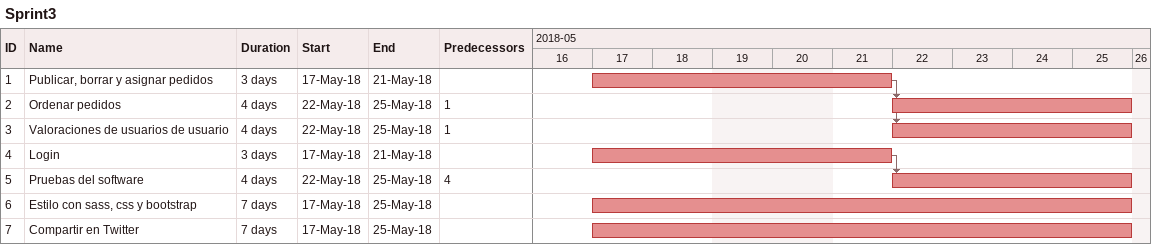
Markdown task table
Sprint3

| ID | Task | Duration | Start | Finish | Predecessors |
|---|---|---|---|---|---|
| 1 | Publicar, borrar y asignar pedidos | 3d | 2018-05-17 | 2018-05-21 |  |
| 2 | Ordenar pedidos | 4d | 2018-05-22 | 2018-05-25 | 1 |
| 3 | Valoraciones de usuarios de usuario | 4d | 2018-05-22 | 2018-05-25 | 1 |
| 4 | Login | 3d | 2018-05-17 | 2018-05-21 |  |
| 5 | Pruebas del software | 4d | 2018-05-22 | 2018-05-25 | 4 |
| 6 | Estilo con sass, css y bootstrap | 7d | 2018-05-17 | 2018-05-25 |  |
| 7 | Compartir en Twitter | 7d | 2018-05-17 | 2018-05-25 |  |
